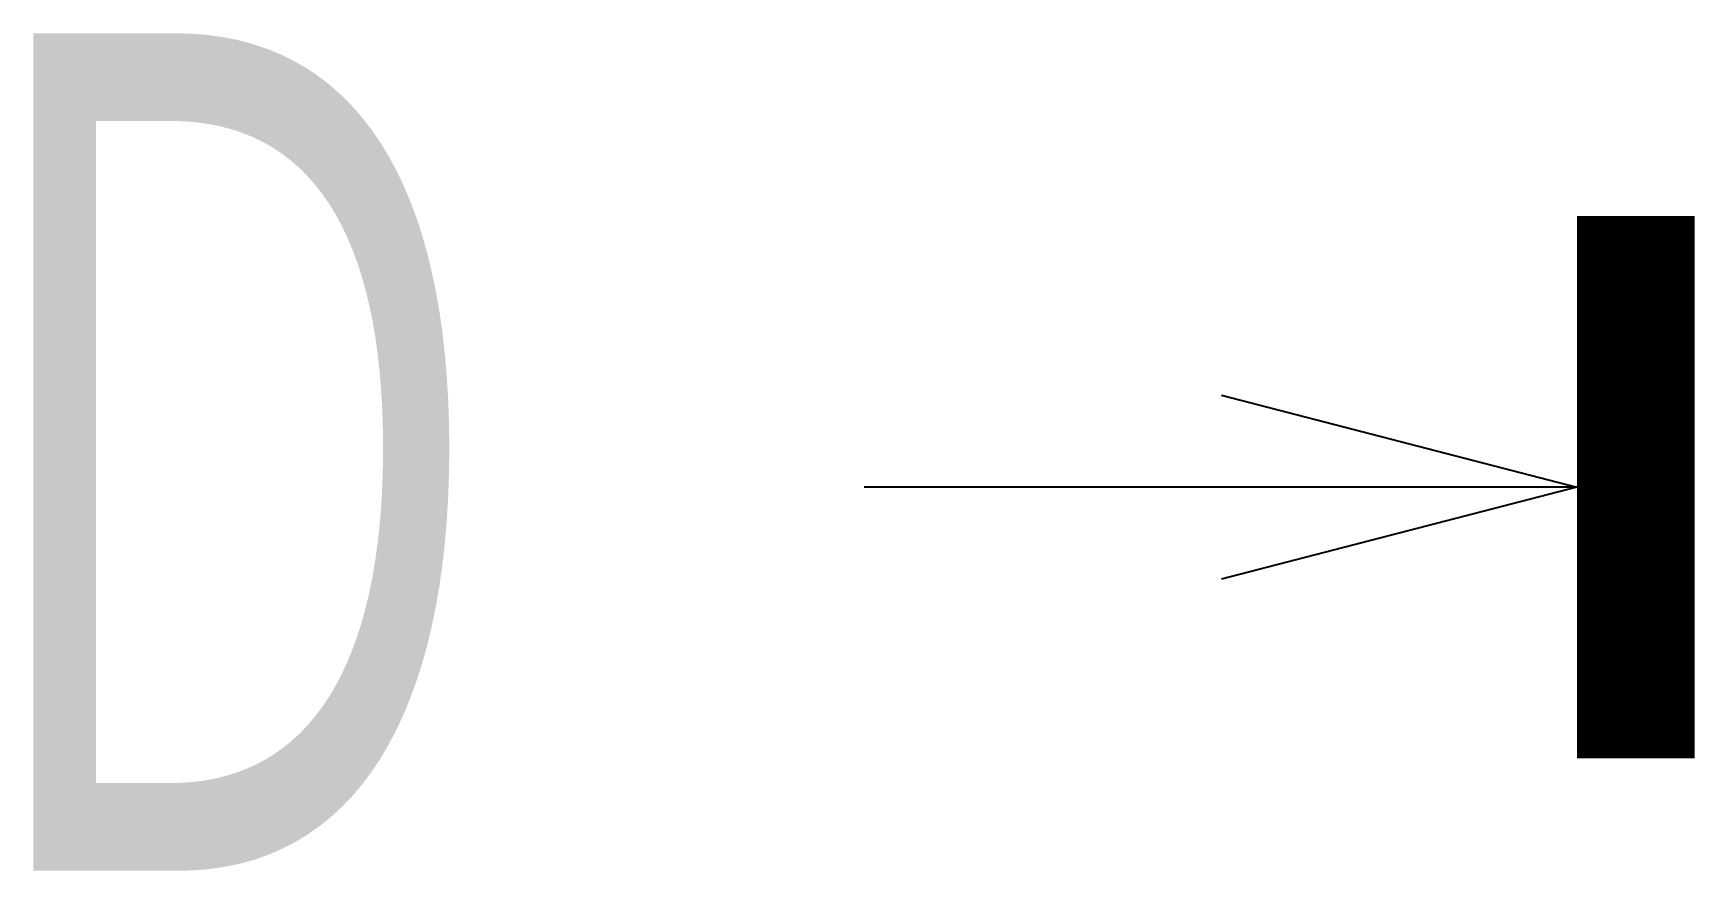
# Model space of a CAD drawing. Header units: millimetres. Extents: x -993 to 13147, y -7260 to 4342.
# Drawn here: x 2417.7 to 2575, y 1855.2 to 1934.6 of the extents above; entities that cross this region are included whole.
import ezdxf

# ---------------------------------------------------------------- set-up
doc = ezdxf.new("R2010")
doc.units = ezdxf.units.MM
doc.header["$LTSCALE"] = 7.649257
doc.layers.add('NoLayerName_001', color=7, linetype='Continuous')
doc.styles.get("Standard").update_dxf_attribs({"font": 'txt', "bigfont": 'extfont2'})
doc.dimstyles.get("Standard").update_dxf_attribs({"dimtxt": 2.5, "dimasz": 2.5, "dimexe": 1.25, "dimexo": 0.625, "dimtad": 1, "dimzin": 0, "dimdsep": 46, "dimtxsty": 'Standard', "dimcen": 2.5, "dimadec": 0, "dimazin": 0, "dimtfac": 0.75, "dimtmove": 0, "dimatfit": 3, "dimfxl": 1, "dimarcsym": 0})

msp = doc.modelspace()

# ---------------------------------------------------------------- linework, layer by layer
at = {"layer": 'NoLayerName_001', "color": 2, "linetype": 'Continuous', "lineweight": 50, "const_width": 11.16}
msp.add_lwpolyline([(2569.4476, 1865.8895), (2569.4476, 1917.2795)], dxfattribs=at)

# ---------------------------------------------------------------- texts
at = {"layer": 'NoLayerName_001', "color": 2, "linetype": 'Continuous', "lineweight": 50, "insert": (2402.9476, 1846.5845), "char_height": 90, "attachment_point": 7, "line_spacing_factor": 0.6}
msp.add_mtext('\\W0.6667;\\T1.2500;Ｄ', dxfattribs=at)

# ---------------------------------------------------------------- leaders
at = {"layer": 'NoLayerName_001', "color": 2, "linetype": 'Continuous', "lineweight": 50}
msp.add_leader([(2563.8676, 1891.5845), (2496.3676, 1891.5845)], dimstyle='Standard', override={"dimasz": 33.66, "dimldrblk": 'OPEN30'}, dxfattribs=at)

doc.saveas('drawing.dxf')
